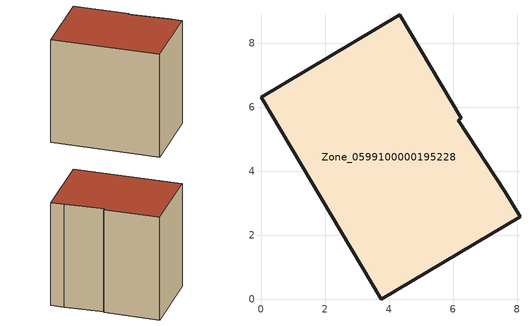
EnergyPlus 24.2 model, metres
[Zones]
Zone_0599100000195228
 floor ground (C_G): 4.34,8.89 6.26,5.66 6.15,5.6 7.62,3.38 8.09,2.58 3.75,0 0,6.31 z0
 wall outside (C_F): 3.75,0 8.09,2.58 7.62,3.38 6.15,5.6 6.26,5.66 4.34,8.89 0,6.31 3.75,0 z0:7.38
 roof outside (C_R): 6.26,5.66 4.34,8.89 0,6.31 3.75,0 8.09,2.58 7.62,3.38 6.15,5.6 z7.38
[BUILDING]
Pand.0599100000195228: North Axis=0; Terrain=City; Loads Convergence Tolerance Value=0.04; Temperature Convergence Tolerance Value=0.4; Solar Distribution=FullExterior; Maximum Number of Warmup Days=25; Minimum Number of Warmup Days=1
[Site:Location]
Rotterdam.The.Hague.AP_ZH_NLD Design_Conditions: Latitude=51.96; Longitude=4.45; Time Zone=1; Elevation=-4.5
[SITE:GROUNDTEMPERATURE:BUILDINGSURFACE]
18, 18, 18, 18, 18, 18, 18, 18, 18, 18, 18, 18
[MATERIAL] Thermal Absorptance=0.9; Solar Absorptance=0.7; Visible Absorptance=0.7
Name | Roughness | Thickness | Conductivity | Density | Specific Heat
G.TC.1946 | MediumSmooth | 0.15 | 1 | 540 | 1210
F.TC.1946 | Rough | 0.3 | 0.857143 | 1920 | 840
R.TC.1946 | MediumRough | 0.2 | 0.909091 | 1500 | 1000
[CONSTRUCTION]
C_G: G.TC.1946
C_F: F.TC.1946
C_R: R.TC.1946
[ZONE]
Zone_0599100000195228: Type=1; Multiplier=1; Ceiling Height=Autocalculate; Volume=Autocalculate; Floor Area=autocalculate; Part of Total Floor Area=Yes
[ZONEINFILTRATION:DESIGNFLOWRATE]
Infil_Zone_0599100000195228: Zone or ZoneList or Space or SpaceList=Zone_0599100000195228; Schedule=AlwaysOn; Design Flow Rate Calculation Method=Flow/Area; Flow Rate per Floor Area=0.003; Constant Term Coefficient=1; Temperature Term Coefficient=0; Velocity Term Coefficient=0; Velocity Squared Term Coefficient=0
[HVACTEMPLATE:ZONE:IDEALLOADSAIRSYSTEM]
Zone_0599100000195228: Maximum Heating Supply Air Temperature=50; Minimum Cooling Supply Air Temperature=13; Maximum Heating Supply Air Humidity Ratio=0.0156; Minimum Cooling Supply Air Humidity Ratio=0.0077; Heating Limit=NoLimit; Cooling Limit=NoLimit; Dehumidification Control Type=ConstantSensibleHeatRatio; Cooling Sensible Heat Ratio=0.7; Dehumidification Setpoint=60; Humidification Control Type=None; Humidification Setpoint=30; Outdoor Air Method=None; Outdoor Air Flow Rate per Person=0.00944; Outdoor Air Flow Rate per Zone Floor Area=0; Outdoor Air Flow Rate per Zone=0; Demand Controlled Ventilation Type=None; Outdoor Air Economizer Type=NoEconomizer; Heat Recovery Type=None; Sensible Heat Recovery Effectiveness=0.7; Latent Heat Recovery Effectiveness=0.65
[ZONECONTROL:THERMOSTAT]
ThermostatControl_Zone_0599100000195228: Zone or ZoneList=Zone_0599100000195228; Control Type Schedule=DualSetpointControlType; Control 1=Thermostat_Zone_0599100000195228; Temperature Difference Between Cutout And Setpoint=0
[THERMOSTATSETPOINT:DUALSETPOINT]
Thermostat_Zone_0599100000195228: Heating Setpoint Temperature Schedule=HeatingSetpoint_Zone_0599100000195228; Cooling Setpoint Temperature Schedule=CoolingSetpoint_Zone_0599100000195228
[SCHEDULE:COMPACT]
HeatingSetpoint_Zone_0599100000195228: Through: 12/31, For: AllDays, Until: 24:00, 21
CoolingSetpoint_Zone_0599100000195228: Through: 12/31, For: AllDays, Until: 24:00, 24
DualSetpointControlType: Through: 12/31, For: AllDays, Until: 24:00, 4
AlwaysOn: Through: 12/31, For: AllDays, Until: 24:00, 1
